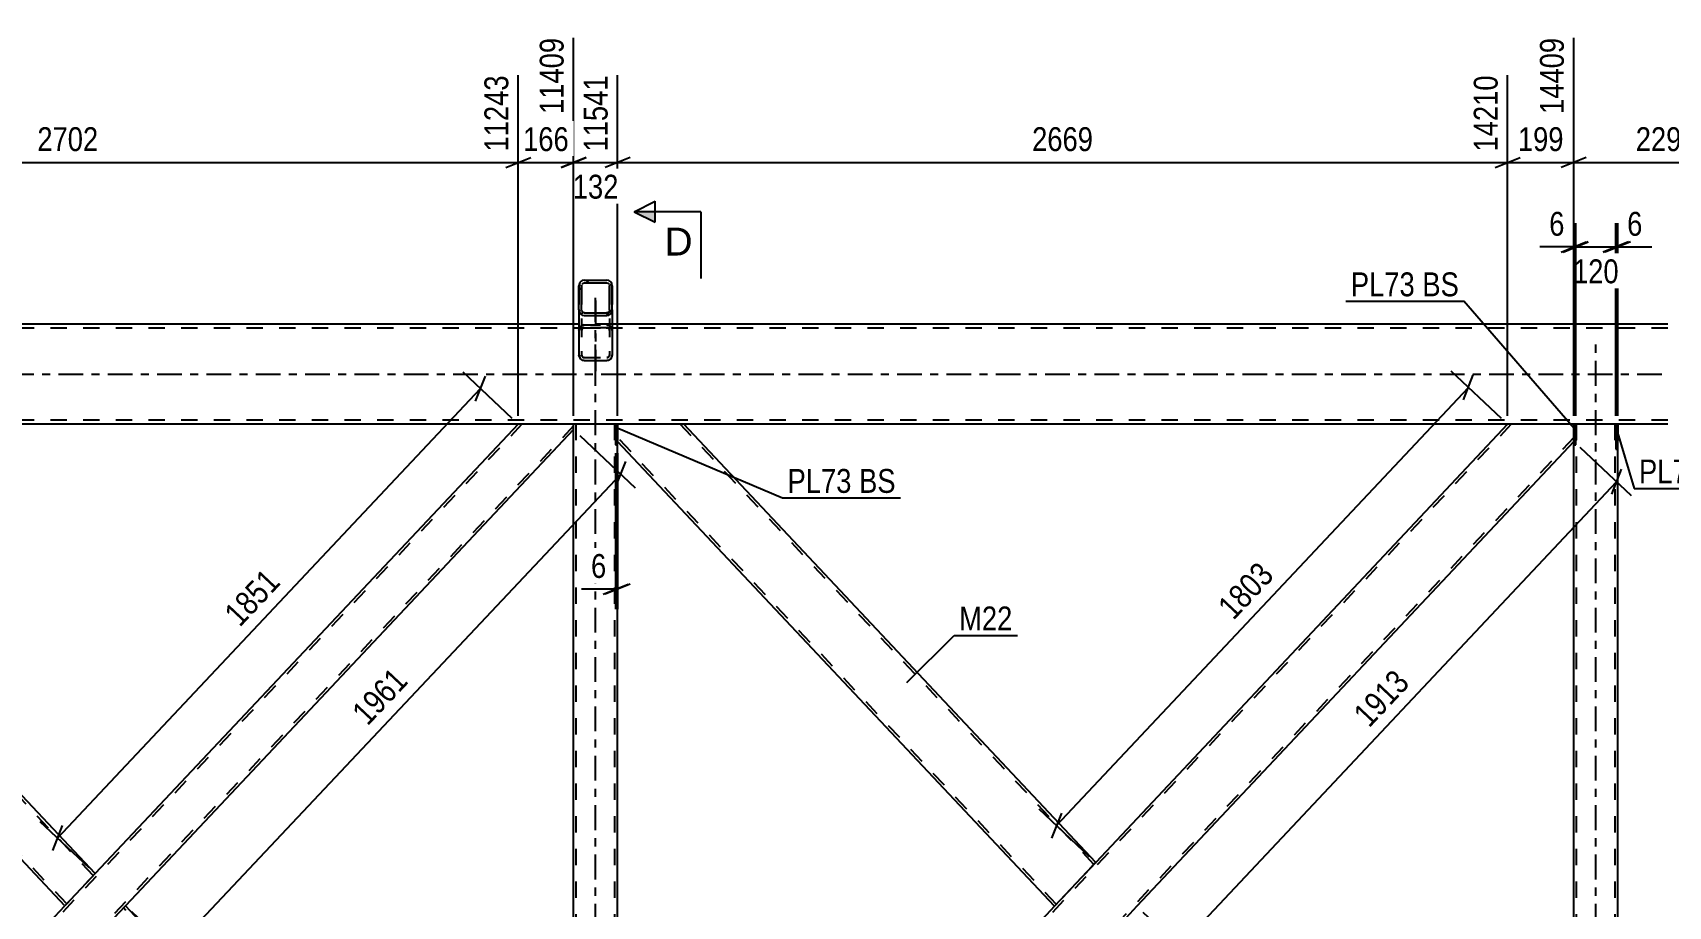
# Model space of a CAD drawing. Header units: millimetres. Extents: x -75 to 766, y -422 to 172.
# Drawn here: x 391.5 to 587.7, y -63.8 to 40.9 of the extents above; entities that cross this region are included whole.
import ezdxf

# ---------------------------------------------------------------- set-up
doc = ezdxf.new("R2010")
doc.units = ezdxf.units.MM
doc.linetypes.add('DXK_LINE_DOT2', pattern=[3.9198, 1.9599, -1.9599])
doc.linetypes.add('DXK_LINE_DOT3', pattern=[5.9187, 2.979, -0.9799, 0.9799, -0.9799])
doc.styles.add('Arial', font='ARIAL.TTF', dxfattribs={"height": 0.2})
doc.styles.add('Arial Narrow', font='ARIALN.TTF', dxfattribs={"height": 0.2})

# ---------------------------------------------------------------- blocks, each defined once
blk = doc.blocks.new('Part-386048478-1392 - 1175')
at = {"color": 7, "linetype": 'DXK_LINE_DOT2'}
for p, q in [((450.16, -6), (341.64, -121.2)), ((456.36, -6.19), (347.64, -121.6)), ((456.36, -6), (449.72, -6)), ((398.95, -59.89), (395.32, -63.75)), ((402.58, -63.75), (398.95, -67.6)), ((348.08, -121.6), (341.64, -121.6))]:
    blk.add_line(p, q, dxfattribs=at)
at = {"color": 2, "linetype": 'Continuous'}
for p, q in [((449.72, -6), (398.95, -59.89)), ((456.36, -6.65), (402.58, -63.75)), ((456.36, -6.65), (456.36, -6)), ((341.64, -120.73), (395.32, -63.75)), ((398.95, -67.6), (348.08, -121.6)), ((341.64, -121.6), (341.64, -120.73))]:
    blk.add_line(p, q, dxfattribs=at)
blk = doc.blocks.new('Part-386048478-1393 - 1175')
at = {"color": 2, "linetype": 'Continuous'}
for p, q in [((341.64, -6.66), (341.64, -6)), ((395.32, -63.75), (341.64, -6.66)), ((398.95, -59.89), (348.27, -6)), ((398.51, -60.36), (395.32, -63.75)), ((398.95, -59.89), (398.51, -60.36))]:
    blk.add_line(p, q, dxfattribs=at)
at = {"color": 7, "linetype": 'DXK_LINE_DOT2'}
for p, q in [((348.27, -6), (341.64, -6)), ((395.54, -63.51), (341.64, -6.19)), ((398.73, -60.13), (347.83, -6)), ((398.92, -59.93), (398.51, -60.36)), ((395.54, -63.51), (395.56, -63.49))]:
    blk.add_line(p, q, dxfattribs=at)
blk = doc.blocks.new('Part-386048478-1394 - 1175')
at = {"color": 2, "linetype": 'Continuous'}
for p, q in [((469.56, -6), (461.64, -6)), ((519, -58.55), (469.58, -6)), ((514.06, -63.8), (461.64, -8.06)), ((518.87, -58.68), (518.56, -59.01)), ((519, -58.55), (518.87, -58.68)), ((518.56, -59.01), (514.06, -63.8))]:
    blk.add_line(p, q, dxfattribs=at)
at = {"color": 7, "linetype": 'DXK_LINE_DOT2'}
for p, q in [((461.64, -8.06), (461.64, -6)), ((514.28, -63.57), (461.64, -7.59)), ((518.78, -58.78), (469.15, -6)), ((469.58, -6), (469.56, -6)), ((469.58, -6), (469.56, -6)), ((518.73, -58.83), (518.56, -59.01)), ((518.87, -58.68), (518.78, -58.78)), ((514.28, -63.57), (514.29, -63.55))]:
    blk.add_line(p, q, dxfattribs=at)
blk = doc.blocks.new('Part-386048478-1395 - 1175')
at = {"color": 7, "linetype": 'DXK_LINE_DOT2'}
for p, q in [((568.85, -6), (461.64, -120.01)), ((576.36, -7.59), (469.15, -121.6)), ((568.42, -6), (568.44, -6)), ((568.44, -6), (568.42, -6)), ((576.36, -6), (576.36, -8.06)), ((519, -58.55), (514.06, -63.8)), ((523.94, -63.8), (519, -69.05)), ((461.64, -121.6), (461.64, -119.54)), ((465.5, -121.6), (461.64, -121.6)), ((469.58, -121.6), (469.56, -121.6)), ((469.58, -121.6), (469.56, -121.6))]:
    blk.add_line(p, q, dxfattribs=at)
at = {"color": 2, "linetype": 'Continuous'}
for p, q in [((568.42, -6), (519, -58.55)), ((576.36, -6), (568.44, -6)), ((576.36, -8.06), (523.94, -63.8)), ((514.06, -63.8), (461.64, -119.54)), ((519, -69.05), (469.58, -121.6)), ((468.71, -121.6), (465.5, -121.6)), ((469.56, -121.6), (468.71, -121.6))]:
    blk.add_line(p, q, dxfattribs=at)
blk = doc.blocks.new('Part-386048478-1399 - 1175')
at = {"color": 7, "linetype": 'DXK_LINE_DOT3'}
blk.add_line((579, -131.6), (579, 4), dxfattribs=at)
at = {"color": 7, "linetype": 'DXK_LINE_DOT2'}
for p, q in [((581.64, -6), (576.36, -6)), ((576.36, -8.46), (576.36, -6)), ((576.68, -121.6), (576.68, -6)), ((581.32, -121.6), (581.32, -6)), ((581.64, -8.98), (581.64, -6)), ((576.36, -121.6), (576.36, -119.14)), ((581.64, -121.6), (581.64, -118.62)), ((581.64, -121.6), (576.36, -121.6))]:
    blk.add_line(p, q, dxfattribs=at)
at = {"color": 2, "linetype": 'Continuous'}
for p, q in [((576.36, -119.14), (576.36, -8.46)), ((581.64, -118.62), (581.64, -8.98))]:
    blk.add_line(p, q, dxfattribs=at)
blk = doc.blocks.new('Part-386048478-1402 - 1175')
at = {"color": 7, "linetype": 'DXK_LINE_DOT3'}
blk.add_line((459, -131.6), (459, 4), dxfattribs=at)
at = {"color": 7, "linetype": 'DXK_LINE_DOT2'}
for p, q in [((461.64, -6), (456.36, -6)), ((456.36, -6.65), (456.36, -6)), ((456.68, -121.6), (456.68, -6)), ((461.32, -121.6), (461.32, -6)), ((461.64, -8.46), (461.64, -6)), ((461.64, -121.6), (461.64, -119.14)), ((456.36, -121.6), (456.36, -119.95)), ((461.64, -121.6), (456.36, -121.6))]:
    blk.add_line(p, q, dxfattribs=at)
at = {"color": 2, "linetype": 'Continuous'}
for p, q in [((456.36, -119.95), (456.36, -6.65)), ((461.64, -119.14), (461.64, -8.46))]:
    blk.add_line(p, q, dxfattribs=at)
blk = doc.blocks.new('Part-386048478-1406 - 1175')
at = {"linetype": 'Continuous'}
h = blk.add_hatch(dxfattribs=at)
h.set_pattern_fill('', scale=0.7, style=0, pattern_type=0)
h.set_pattern_definition([(45, (460.9506, 10.865), (-1.5715, 1.5715), [])])
h.paths.add_polyline_path([(461, 10.6), (460.95, 10.86), (460.81, 11.09), (460.6, 11.23), (460.36, 11.29), (457.64, 11.29), (457.39, 11.23), (457.19, 11.09), (457.05, 10.86), (457, 10.6), (457, 7.71), (457.05, 7.45), (457.19, 7.23), (457.39, 7.08), (457.64, 7.03), (460.36, 7.03), (460.6, 7.08), (460.81, 7.23), (460.95, 7.45), (461, 7.71)])
h.paths.add_polyline_path([(460.65, 7.58), (460.59, 7.47), (460.48, 7.4), (460.36, 7.37), (457.64, 7.37), (457.52, 7.4), (457.41, 7.47), (457.34, 7.58), (457.32, 7.71), (457.32, 10.6), (457.34, 10.73), (457.41, 10.85), (457.52, 10.92), (457.64, 10.94), (460.36, 10.94), (460.48, 10.92), (460.59, 10.85), (460.65, 10.73), (460.68, 10.6), (460.68, 7.71)])
at = {"color": 2, "linetype": 'Continuous'}
for p, q in [((457.05, 10.86), (457, 10.6)), ((457, 7.71), (457, 10.6)), ((457.32, 10.6), (457.34, 10.73)), ((457.32, 7.71), (457.32, 10.6)), ((457.64, 11.29), (457.39, 11.23)), ((457.52, 10.92), (457.64, 10.94)), ((457.64, 11.29), (460.36, 11.29)), ((457.64, 10.94), (460.36, 10.94)), ((460.6, 11.23), (460.36, 11.29)), ((460.36, 10.94), (460.48, 10.92)), ((460.65, 10.73), (460.68, 10.6)), ((460.68, 7.71), (460.68, 10.6)), ((461, 10.6), (460.95, 10.86)), ((461, 7.71), (461, 10.6)), ((457, 7.71), (457, 2.33)), ((457, 7.71), (457.05, 7.45)), ((457.34, 7.58), (457.32, 7.71)), ((457.39, 7.08), (457.64, 7.03)), ((457.64, 7.37), (457.52, 7.4)), ((457.64, 7.37), (460.36, 7.37)), ((457.64, 7.03), (460.36, 7.03)), ((460.48, 7.4), (460.36, 7.37)), ((460.36, 7.03), (460.6, 7.08)), ((460.68, 7.71), (460.65, 7.58)), ((460.95, 7.45), (461, 7.71)), ((461, 7.71), (461, 2.33)), ((457.05, 2.07), (457, 2.33)), ((461, 2.33), (460.95, 2.07)), ((457.64, 1.65), (457.39, 1.7)), ((457.64, 1.65), (460.36, 1.65)), ((460.6, 1.7), (460.36, 1.65))]:
    blk.add_line(p, q, dxfattribs=at)
at = {"color": 7, "linetype": 'DXK_LINE_DOT2'}
for p, q in [((457, 10.6), (457, 7.71)), ((457.32, 10.6), (457.32, 2.33)), ((460.68, 10.6), (460.68, 2.33)), ((461, 10.6), (461, 7.71)), ((457.39, 5.85), (457.64, 5.9)), ((457.64, 5.9), (460.36, 5.9)), ((460.36, 5.9), (460.6, 5.85)), ((457, 5.22), (457.05, 5.48)), ((457.34, 5.35), (457.32, 5.22)), ((457.64, 5.56), (457.52, 5.54)), ((457.64, 5.56), (460.36, 5.56)), ((460.48, 5.54), (460.36, 5.56)), ((460.68, 5.22), (460.65, 5.35)), ((460.95, 5.48), (461, 5.22)), ((457.32, 2.33), (457.34, 2.2)), ((457.52, 2.01), (457.64, 1.99)), ((457.64, 1.99), (460.36, 1.99)), ((460.36, 1.99), (460.48, 2.01)), ((460.65, 2.2), (460.68, 2.33))]:
    blk.add_line(p, q, dxfattribs=at)
at = {"color": 7, "linetype": 'DXK_LINE_DOT3'}
blk.add_line((459, 0.35), (459, 9.16), dxfattribs=at)
at = {"color": 2, "linetype": 'Continuous'}
for centre, radius, start, end in [((457.67, 10.63), 0.662, 114.32, 159.2417), ((457.65, 10.62), 0.331, 114.32, 159.2417), ((460.35, 10.62), 0.331, 20.7583, 65.68), ((460.33, 10.63), 0.662, 20.7583, 65.68), ((457.67, 7.68), 0.662, 200.7583, 245.68), ((457.65, 7.7), 0.331, 200.7583, 245.68), ((460.35, 7.7), 0.331, 294.32, 339.2417), ((460.33, 7.68), 0.662, 294.32, 339.2417), ((457.67, 2.3), 0.662, 200.7583, 245.68), ((460.33, 2.3), 0.662, 294.32, 339.2417)]:
    blk.add_arc(centre, radius, start, end, dxfattribs=at)
at = {"color": 7, "linetype": 'DXK_LINE_DOT2'}
for centre, radius, start, end in [((457.67, 5.25), 0.662, 114.32, 159.2417), ((457.65, 5.23), 0.331, 114.32, 159.2417), ((460.35, 5.23), 0.331, 20.7583, 65.68), ((460.33, 5.25), 0.662, 20.7583, 65.68), ((457.65, 2.31), 0.331, 200.7583, 245.68), ((460.35, 2.31), 0.331, 294.32, 339.2417)]:
    blk.add_arc(centre, radius, start, end, dxfattribs=at)
blk = doc.blocks.new('Part-386048478-1411 - 1175')
at = {"color": 2, "linetype": 'Continuous'}
for p, q in [((398.95, -67.6), (402.58, -63.75)), ((402.58, -63.75), (455.43, -119.95)), ((449.73, -121.6), (398.95, -67.6))]:
    blk.add_line(p, q, dxfattribs=at)
at = {"color": 7, "linetype": 'DXK_LINE_DOT2'}
for p, q in [((456.36, -121.41), (402.36, -63.98)), ((399.17, -67.37), (399.18, -67.35)), ((450.17, -121.6), (399.17, -67.37)), ((456.36, -121.6), (449.73, -121.6)), ((456.36, -120.94), (455.43, -119.95)), ((456.36, -121.6), (456.36, -120.94))]:
    blk.add_line(p, q, dxfattribs=at)
blk = doc.blocks.new('Part-386048478-1417 - 1175')
at = {"color": 7, "linetype": 'DXK_LINE_DOT2'}
for p, q in [((457, 10.3), (457, 2.33)), ((457.32, 10.3), (457.32, 2.33)), ((460.68, 10.3), (460.68, 2.33)), ((461, 10.3), (461, 2.33)), ((457.64, 5.9), (457.52, 5.88)), ((457.64, 5.9), (460.36, 5.9)), ((460.59, 5.86), (460.36, 5.9)), ((457.05, 5.48), (457, 5.22)), ((457.32, 5.22), (457.34, 5.35)), ((457.52, 5.88), (457.39, 5.85)), ((457.52, 5.54), (457.64, 5.56)), ((460.36, 5.56), (457.64, 5.56)), ((460.36, 5.56), (460.48, 5.54)), ((460.6, 5.85), (460.59, 5.86)), ((460.65, 5.35), (460.68, 5.22)), ((461, 5.22), (460.95, 5.48)), ((457, 2.33), (457.05, 2.07)), ((457.34, 2.2), (457.32, 2.33)), ((457.64, 1.99), (457.52, 2.01)), ((457.64, 1.99), (460.36, 1.99)), ((460.48, 2.01), (460.36, 1.99)), ((460.68, 2.33), (460.65, 2.2)), ((460.95, 2.07), (461, 2.33)), ((457.39, 1.7), (457.64, 1.65)), ((457.64, 1.65), (460.36, 1.65)), ((460.36, 1.65), (460.6, 1.7))]:
    blk.add_line(p, q, dxfattribs=at)
at = {"color": 7, "linetype": 'DXK_LINE_DOT3'}
blk.add_line((459, 8.85), (459, 0.35), dxfattribs=at)
at = {"color": 7, "linetype": 'DXK_LINE_DOT2'}
for centre, radius, start, end in [((457.67, 5.25), 0.662, 114.32, 159.2417), ((457.65, 5.23), 0.331, 114.32, 159.2417), ((460.35, 5.23), 0.331, 20.7583, 65.68), ((460.33, 5.25), 0.662, 20.7583, 65.68), ((457.67, 2.3), 0.662, 200.7583, 245.68), ((457.65, 2.31), 0.331, 200.7583, 245.68), ((460.35, 2.31), 0.331, 294.32, 339.2417), ((460.33, 2.3), 0.662, 294.32, 339.2417)]:
    blk.add_arc(centre, radius, start, end, dxfattribs=at)
blk = doc.blocks.new('Part-386048478-1445 - 1175')
at = {"color": 2, "linetype": 'Continuous'}
for p, q in [((457, 6), (221, 6)), ((587.64, 6), (461, 6)), ((461.4, -6), (0, -6)), ((568.44, -6), (469.56, -6)), ((581.4, -6), (576.6, -6)), ((587.64, -6), (581.64, -6))]:
    blk.add_line(p, q, dxfattribs=at)
at = {"color": 7, "linetype": 'DXK_LINE_DOT2'}
for p, q in [((461, 6), (457, 6)), ((587.64, 5.52), (0, 5.52)), ((587.64, -5.52), (0, -5.52)), ((469.56, -6), (461.4, -6)), ((576.6, -6), (568.44, -6)), ((581.64, -6), (581.4, -6))]:
    blk.add_line(p, q, dxfattribs=at)
at = {"color": 7, "linetype": 'DXK_LINE_DOT3'}
blk.add_line((-2, 0), (587.64, 0), dxfattribs=at)
blk = doc.blocks.new('Part-386048478-21852 - 1175')
at = {"color": 2, "linetype": 'Continuous'}
for p, q in [((581.64, -6), (581.4, -6)), ((581.4, -6), (581.4, -8.98)), ((581.64, -8.98), (581.64, -6)), ((581.4, -8.98), (581.64, -8.98))]:
    blk.add_line(p, q, dxfattribs=at)
blk = doc.blocks.new('Part-386048478-21853 - 1175')
at = {"color": 7, "linetype": 'DXK_LINE_DOT2'}
for p, q in [((581.4, -6), (581.64, -6)), ((581.4, -6), (581.4, -8.98)), ((581.64, -6), (581.64, -8.98)), ((581.4, -8.98), (581.64, -8.98))]:
    blk.add_line(p, q, dxfattribs=at)
blk = doc.blocks.new('Part-386048478-21854 - 1175')
at = {"color": 2, "linetype": 'Continuous'}
for p, q in [((576.6, -6), (576.36, -6)), ((576.36, -6), (576.36, -8.46)), ((576.6, -8.46), (576.6, -6)), ((576.36, -8.46), (576.6, -8.46))]:
    blk.add_line(p, q, dxfattribs=at)
blk = doc.blocks.new('Part-386048478-21855 - 1175')
at = {"color": 7, "linetype": 'DXK_LINE_DOT2'}
for p, q in [((576.36, -6), (576.6, -6)), ((576.36, -6), (576.36, -8.46)), ((576.6, -6), (576.6, -8.46)), ((576.36, -8.46), (576.6, -8.46))]:
    blk.add_line(p, q, dxfattribs=at)
blk = doc.blocks.new('Part-386048478-21856 - 1175')
at = {"color": 2, "linetype": 'Continuous'}
for p, q in [((461.64, -6), (461.4, -6)), ((461.4, -6), (461.4, -8.46)), ((461.64, -8.46), (461.64, -6)), ((461.4, -8.46), (461.64, -8.46))]:
    blk.add_line(p, q, dxfattribs=at)
blk = doc.blocks.new('Part-386048478-21857 - 1175')
at = {"color": 7, "linetype": 'DXK_LINE_DOT2'}
for p, q in [((461.4, -6), (461.64, -6)), ((461.4, -6), (461.4, -8.46)), ((461.64, -6), (461.64, -8.46)), ((461.4, -8.46), (461.64, -8.46))]:
    blk.add_line(p, q, dxfattribs=at)
blk = doc.blocks.new('StraightDimension-386048478-47176 - 1175')
at = {"color": 7, "linetype": 'Continuous'}
for p, q in [((457.09, -7.34), (463.76, -13.62)), ((461.42, -13.48), (462.61, -10.48)), ((408.23, -69.07), (462.01, -11.98)), ((403.3, -64.43), (409.98, -70.72)), ((408.82, -67.57), (407.64, -70.58))]:
    blk.add_line(p, q, dxfattribs=at)
at = {"color": 0}
blk.add_wipeout([(437.49, -36.91), (434.44, -34.03), (428.6, -40.23), (431.66, -43.11)], dxfattribs=at)
at = {"color": 3, "style": 'Arial Narrow'}
blk.add_text('1961', height=2.863, rotation=46.7132, dxfattribs=at).set_placement((431.63, -42.26))
blk = doc.blocks.new('StraightDimension-386048478-46620 - 1175')
at = {"color": 7, "linetype": 'Continuous'}
for p, q in [((577.09, -8.75), (583.24, -14.53)), ((580.9, -14.39), (582.08, -11.38)), ((529.07, -68.62), (581.49, -12.89)), ((524.67, -64.49), (530.82, -70.27)), ((529.66, -67.12), (528.48, -70.13))]:
    blk.add_line(p, q, dxfattribs=at)
at = {"color": 0}
blk.add_wipeout([(557.65, -37.14), (554.59, -34.26), (548.76, -40.46), (551.82, -43.34)], dxfattribs=at)
at = {"color": 3, "style": 'Arial Narrow'}
blk.add_text('1913', height=2.863, rotation=46.7591, dxfattribs=at).set_placement((551.79, -42.49))
blk = doc.blocks.new('StraightDimension-386048478-37613 - 1175')
at = {"color": 7, "linetype": 'Continuous'}
for p, q in [((576.36, -5), (576.36, 40.34)), ((598.54, 7), (598.54, 35.84)), ((577.86, 26), (574.86, 24.8)), ((597.04, 24.8), (600.04, 26)), ((576.36, 25.4), (598.54, 25.4))]:
    blk.add_line(p, q, dxfattribs=at)
at = {"color": 0, "linetype": 'Continuous'}
blk.add_wipeout([(597.94, 36.44), (593.74, 36.44), (593.74, 26.1), (597.94, 26.1)], dxfattribs=at)
at = {"color": 0}
blk.add_wipeout([(591.71, 26.15), (591.71, 30.35), (583.19, 30.35), (583.19, 26.15)], dxfattribs=at)
at = {"color": 3, "linetype": 'Continuous', "style": 'Arial Narrow'}
blk.add_text('16700', height=2.863, rotation=90.0002, dxfattribs=at).set_placement((597.34, 26.7))
at = {"color": 3, "style": 'Arial Narrow'}
blk.add_text('2291', height=2.863, dxfattribs=at).set_placement((583.79, 26.75))
blk = doc.blocks.new('StraightDimension-386048478-37614 - 1175')
at = {"color": 7, "linetype": 'Continuous'}
for p, q in [((576.36, -5), (576.36, 40.34)), ((568.42, -5), (568.42, 35.84)), ((566.92, 24.8), (569.92, 26)), ((577.86, 26), (574.86, 24.8)), ((568.42, 25.4), (576.36, 25.4))]:
    blk.add_line(p, q, dxfattribs=at)
at = {"color": 0}
blk.add_wipeout([(575.73, 26.15), (575.73, 30.35), (569.05, 30.35), (569.05, 26.15)], dxfattribs=at)
at = {"color": 0, "linetype": 'Continuous'}
blk.add_wipeout([(575.76, 40.94), (571.56, 40.94), (571.56, 30.6), (575.76, 30.6)], dxfattribs=at)
at = {"color": 3, "linetype": 'Continuous', "style": 'Arial Narrow'}
blk.add_text('14409', height=2.863, rotation=90.0002, dxfattribs=at).set_placement((575.16, 31.2))
at = {"color": 3, "style": 'Arial Narrow'}
blk.add_text('199', height=2.863, dxfattribs=at).set_placement((569.65, 26.75))
blk = doc.blocks.new('StraightDimension-386048478-37615 - 1175')
at = {"color": 7, "linetype": 'Continuous'}
for p, q in [((461.64, -5), (461.64, 35.84)), ((568.42, -5), (568.42, 35.84)), ((463.14, 26), (460.14, 24.8)), ((566.92, 24.8), (569.92, 26)), ((461.64, 25.4), (568.42, 25.4))]:
    blk.add_line(p, q, dxfattribs=at)
at = {"color": 0, "linetype": 'Continuous'}
blk.add_wipeout([(567.82, 36.44), (563.62, 36.44), (563.62, 26.1), (567.82, 26.1)], dxfattribs=at)
at = {"color": 0}
blk.add_wipeout([(519.28, 26.15), (519.28, 30.35), (510.77, 30.35), (510.77, 26.15)], dxfattribs=at)
at = {"color": 3, "linetype": 'Continuous', "style": 'Arial Narrow'}
blk.add_text('14210', height=2.863, rotation=90.0002, dxfattribs=at).set_placement((567.22, 26.7))
at = {"color": 3, "style": 'Arial Narrow'}
blk.add_text('2669', height=2.863, dxfattribs=at).set_placement((511.37, 26.75))
blk = doc.blocks.new('StraightDimension-386048478-37616 - 1175')
at = {"color": 7, "linetype": 'Continuous'}
for p, q in [((456.36, -5), (456.36, 40.34)), ((461.64, -5), (461.64, 35.84)), ((454.86, 24.8), (457.86, 26)), ((463.14, 26), (460.14, 24.8)), ((456.36, 25.4), (461.64, 25.4))]:
    blk.add_line(p, q, dxfattribs=at)
at = {"color": 0, "linetype": 'Continuous'}
blk.add_wipeout([(461.04, 36.44), (456.84, 36.44), (456.84, 26.1), (461.04, 26.1)], dxfattribs=at)
at = {"color": 0}
blk.add_wipeout([(462.34, 20.45), (462.34, 24.65), (455.66, 24.65), (455.66, 20.45)], dxfattribs=at)
at = {"color": 3, "linetype": 'Continuous', "style": 'Arial Narrow'}
blk.add_text('11541', height=2.863, rotation=90.0002, dxfattribs=at).set_placement((460.44, 26.7))
at = {"color": 3, "style": 'Arial Narrow'}
blk.add_text('132', height=2.863, dxfattribs=at).set_placement((456.26, 21.05))
blk = doc.blocks.new('StraightDimension-386048478-37617 - 1175')
at = {"color": 7, "linetype": 'Continuous'}
for p, q in [((456.36, -5), (456.36, 40.34)), ((449.72, -5), (449.72, 35.84)), ((448.22, 24.8), (451.22, 26)), ((457.86, 26), (454.86, 24.8)), ((449.72, 25.4), (456.36, 25.4))]:
    blk.add_line(p, q, dxfattribs=at)
at = {"color": 0}
blk.add_wipeout([(456.38, 26.15), (456.38, 30.35), (449.7, 30.35), (449.7, 26.15)], dxfattribs=at)
at = {"color": 0, "linetype": 'Continuous'}
blk.add_wipeout([(455.76, 40.94), (451.56, 40.94), (451.56, 30.6), (455.76, 30.6)], dxfattribs=at)
at = {"color": 3, "linetype": 'Continuous', "style": 'Arial Narrow'}
blk.add_text('11409', height=2.863, rotation=90.0002, dxfattribs=at).set_placement((455.16, 31.2))
at = {"color": 3, "style": 'Arial Narrow'}
blk.add_text('166', height=2.863, dxfattribs=at).set_placement((450.3, 26.75))
blk = doc.blocks.new('StraightDimension-386048478-37618 - 1175')
at = {"color": 7, "linetype": 'Continuous'}
for p, q in [((449.72, -5), (449.72, 35.84)), ((341.64, -5), (341.64, 34.01)), ((343.14, 26), (340.14, 24.8)), ((448.22, 24.8), (451.22, 26)), ((341.64, 25.4), (449.72, 25.4))]:
    blk.add_line(p, q, dxfattribs=at)
at = {"color": 0, "linetype": 'Continuous'}
blk.add_wipeout([(449.12, 36.44), (444.92, 36.44), (444.92, 26.1), (449.12, 26.1)], dxfattribs=at)
at = {"color": 0}
blk.add_wipeout([(399.94, 26.15), (399.94, 30.35), (391.42, 30.35), (391.42, 26.15)], dxfattribs=at)
at = {"color": 3, "linetype": 'Continuous', "style": 'Arial Narrow'}
blk.add_text('11243', height=2.863, rotation=90.0002, dxfattribs=at).set_placement((448.52, 26.7))
at = {"color": 3, "style": 'Arial Narrow'}
blk.add_text('2702', height=2.863, dxfattribs=at).set_placement((392.02, 26.75))
blk = doc.blocks.new('StraightDimension-386048478-37776 - 1175')
at = {"color": 7, "linetype": 'Continuous'}
for p, q in [((581.4, -5), (581.4, 18.1)), ((581.64, -5), (581.64, 18.1)), ((579.9, 14.65), (582.9, 15.85)), ((583.14, 15.85), (580.14, 14.65)), ((581.4, 15.25), (581.64, 15.25))]:
    blk.add_line(p, q, dxfattribs=at)
at = {"color": 0}
blk.add_wipeout([(585.19, 16), (585.19, 20.2), (582.16, 20.2), (582.16, 16)], dxfattribs=at)
at = {"color": 7, "linetype": 'Continuous'}
blk.add_line((581.64, 15.25), (585.72, 15.25), dxfattribs=at)
blk.add_line((581.64, 15.25), (585.72, 15.25), dxfattribs=at)
at = {"color": 3, "style": 'Arial Narrow'}
blk.add_text('6', height=2.86, dxfattribs=at).set_placement((582.76, 16.6))
blk = doc.blocks.new('StraightDimension-386048478-37777 - 1175')
at = {"color": 7, "linetype": 'Continuous'}
for p, q in [((575.1, 14.65), (578.1, 15.85)), ((576.6, -5), (576.6, 17.65)), ((582.9, 15.85), (579.9, 14.65)), ((581.4, -5), (581.4, 17.65)), ((576.6, 15.25), (581.4, 15.25))]:
    blk.add_line(p, q, dxfattribs=at)
at = {"color": 0}
blk.add_wipeout([(582.34, 10.3), (582.34, 14.5), (575.66, 14.5), (575.66, 10.3)], dxfattribs=at)
at = {"color": 3, "style": 'Arial Narrow'}
blk.add_text('120', height=2.863, dxfattribs=at).set_placement((576.26, 10.9))
blk = doc.blocks.new('StraightDimension-386048478-37778 - 1175')
at = {"color": 7, "linetype": 'Continuous'}
for p, q in [((576.36, -5), (576.36, 18.1)), ((576.6, -5), (576.6, 18.1)), ((574.86, 14.65), (577.86, 15.85)), ((578.1, 15.85), (575.1, 14.65)), ((576.36, 15.25), (576.6, 15.25))]:
    blk.add_line(p, q, dxfattribs=at)
at = {"color": 0}
blk.add_wipeout([(575.84, 16), (575.84, 20.2), (572.81, 20.2), (572.81, 16)], dxfattribs=at)
at = {"color": 7, "linetype": 'Continuous'}
blk.add_line((576.36, 15.25), (572.28, 15.25), dxfattribs=at)
blk.add_line((576.36, 15.25), (572.28, 15.25), dxfattribs=at)
at = {"color": 3, "style": 'Arial Narrow'}
blk.add_text('6', height=2.86, dxfattribs=at).set_placement((573.41, 16.6))
blk = doc.blocks.new('StraightDimension-386048478-37957 - 1175')
at = {"color": 7, "linetype": 'Continuous'}
for p, q in [((461.4, -9.46), (461.4, -28.18)), ((461.64, -9.46), (461.64, -28.18)), ((459.9, -26.38), (462.9, -25.18)), ((463.14, -25.18), (460.14, -26.38)), ((461.4, -25.78), (461.64, -25.78))]:
    blk.add_line(p, q, dxfattribs=at)
at = {"color": 0}
blk.add_wipeout([(460.88, -25.03), (460.88, -20.83), (457.85, -20.83), (457.85, -25.03)], dxfattribs=at)
at = {"color": 7, "linetype": 'Continuous'}
blk.add_line((461.4, -25.78), (457.32, -25.78), dxfattribs=at)
blk.add_line((461.4, -25.78), (457.32, -25.78), dxfattribs=at)
at = {"color": 3, "style": 'Arial Narrow'}
blk.add_text('6', height=2.86, dxfattribs=at).set_placement((458.45, -24.43))
blk = doc.blocks.new('StraightDimension-386048478-46599 - 1175')
at = {"color": 7, "linetype": 'Continuous'}
for p, q in [((567.69, -5.31), (561.64, 0.37)), ((514.3, -54.12), (563.71, -1.58)), ((563.12, -3.08), (564.3, -0.07)), ((518.27, -57.86), (512.22, -52.17)), ((514.89, -52.62), (513.71, -55.63))]:
    blk.add_line(p, q, dxfattribs=at)
at = {"color": 0}
blk.add_wipeout([(541.37, -24.24), (538.31, -21.36), (532.48, -27.56), (535.54, -30.44)], dxfattribs=at)
at = {"color": 3, "style": 'Arial Narrow'}
blk.add_text('1803', height=2.863, rotation=46.7591, dxfattribs=at).set_placement((535.52, -29.59))
blk = doc.blocks.new('StraightDimension-386048478-47155 - 1175')
at = {"color": 7, "linetype": 'Continuous'}
for p, q in [((448.99, -5.31), (443.11, 0.23)), ((394.42, -55.62), (445.19, -1.73)), ((444.59, -3.23), (445.78, -0.22)), ((398.22, -59.21), (392.34, -53.67)), ((395.01, -54.12), (393.82, -57.13))]:
    blk.add_line(p, q, dxfattribs=at)
at = {"color": 0}
blk.add_wipeout([(422.17, -25.06), (419.12, -22.18), (413.28, -28.38), (416.34, -31.26)], dxfattribs=at)
at = {"color": 3, "style": 'Arial Narrow'}
blk.add_text('1851', height=2.863, rotation=46.7132, dxfattribs=at).set_placement((416.31, -30.41))
blk = doc.blocks.new('MarkSet-386048478-37578 - 1175')
at = {"color": 0}
blk.add_wipeout([(489.71, -14.23), (489.71, -11.23), (482.03, -11.23), (482.03, -14.23)], dxfattribs=at)
blk.add_wipeout([(489.71, -14.23), (489.71, -11.23), (482.03, -11.23), (482.03, -14.23)], dxfattribs=at)
at = {"color": 30, "linetype": 'Continuous'}
blk.add_line((461.5, -6.38), (481.43, -14.83), dxfattribs=at)
at = {"color": 3, "style": 'Arial Narrow'}
blk.add_text('PL73', height=2.863, dxfattribs=at).set_placement((482.03, -14.23))
at = {"color": 0}
blk.add_wipeout([(494.99, -14.23), (494.99, -11.23), (490.61, -11.23), (490.61, -14.23)], dxfattribs=at)
blk.add_wipeout([(494.99, -14.23), (494.99, -11.23), (490.61, -11.23), (490.61, -14.23)], dxfattribs=at)
at = {"color": 30, "linetype": 'Continuous'}
blk.add_line((481.43, -14.83), (495.59, -14.83), dxfattribs=at)
at = {"color": 3, "style": 'Arial Narrow'}
blk.add_text('BS', height=2.863, dxfattribs=at).set_placement((490.61, -14.23))
blk = doc.blocks.new('Mark-386048478-31510 - 1175')
at = {"color": 0}
blk.add_wipeout([(509, -30.72), (509, -27.72), (502.61, -27.72), (502.61, -30.72)], dxfattribs=at)
blk.add_wipeout([(509, -30.72), (509, -27.72), (502.61, -27.72), (502.61, -30.72)], dxfattribs=at)
at = {"color": 30, "linetype": 'Continuous'}
for p, q in [((496.35, -36.97), (502.01, -31.32)), ((502.01, -31.32), (509.6, -31.32))]:
    blk.add_line(p, q, dxfattribs=at)
at = {"color": 3, "style": 'Arial Narrow'}
blk.add_text('M22', height=2.863, dxfattribs=at).set_placement((502.61, -30.72))
blk = doc.blocks.new('MarkSet-386048478-37548 - 1175')
at = {"color": 0}
blk.add_wipeout([(591.86, -13.1), (591.86, -10.1), (584.18, -10.1), (584.18, -13.1)], dxfattribs=at)
blk.add_wipeout([(591.86, -13.1), (591.86, -10.1), (584.18, -10.1), (584.18, -13.1)], dxfattribs=at)
at = {"color": 30, "linetype": 'Continuous'}
blk.add_line((581.46, -6.61), (583.58, -13.7), dxfattribs=at)
at = {"color": 3, "style": 'Arial Narrow'}
blk.add_text('PL74', height=2.863, dxfattribs=at).set_placement((584.18, -13.1))
at = {"color": 0}
blk.add_wipeout([(597.14, -13.1), (597.14, -10.1), (592.76, -10.1), (592.76, -13.1)], dxfattribs=at)
blk.add_wipeout([(597.14, -13.1), (597.14, -10.1), (592.76, -10.1), (592.76, -13.1)], dxfattribs=at)
at = {"color": 30, "linetype": 'Continuous'}
blk.add_line((583.58, -13.7), (597.74, -13.7), dxfattribs=at)
at = {"color": 3, "style": 'Arial Narrow'}
blk.add_text('BS', height=2.863, dxfattribs=at).set_placement((592.76, -13.1))
blk = doc.blocks.new('MarkSet-386048478-37563 - 1175')
at = {"color": 0}
blk.add_wipeout([(557.29, 9.34), (557.29, 12.34), (549.61, 12.34), (549.61, 9.34)], dxfattribs=at)
blk.add_wipeout([(557.29, 9.34), (557.29, 12.34), (549.61, 12.34), (549.61, 9.34)], dxfattribs=at)
at = {"color": 3, "style": 'Arial Narrow'}
blk.add_text('PL73', height=2.863, dxfattribs=at).set_placement((549.61, 9.34))
at = {"color": 0}
blk.add_wipeout([(562.57, 9.34), (562.57, 12.34), (558.19, 12.34), (558.19, 9.34)], dxfattribs=at)
blk.add_wipeout([(562.57, 9.34), (562.57, 12.34), (558.19, 12.34), (558.19, 9.34)], dxfattribs=at)
at = {"color": 30, "linetype": 'Continuous'}
for p in [(549.01, 8.74), (576.42, -6.5)]:
    blk.add_line(p, (563.17, 8.74), dxfattribs=at)
at = {"color": 3, "style": 'Arial Narrow'}
blk.add_text('BS', height=2.863, dxfattribs=at).set_placement((558.19, 9.34))
blk = doc.blocks.new('SectionMark-386048478-60885 - 1175')
at = {"linetype": 'Continuous'}
for points in [[(466.14, 19.48), (466.14, 18.23), (463.64, 19.48)], [(466.14, -143.62), (466.14, -144.87), (463.64, -144.87)]]:
    blk.add_hatch(color=6, dxfattribs=at).paths.add_polyline_path(points)
at = {"color": 6, "linetype": 'Continuous'}
for p, q in [((463.64, 19.48), (466.14, 20.73)), ((466.14, 18.23), (466.14, 20.73)), ((471.64, 19.48), (463.64, 19.48)), ((463.64, 19.48), (466.14, 18.23)), ((471.64, 19.48), (471.64, 11.48)), ((471.64, -144.87), (471.64, -136.87)), ((463.64, -144.87), (466.14, -143.62)), ((471.64, -144.87), (463.64, -144.87)), ((466.14, -146.12), (463.64, -144.87)), ((466.14, -143.62), (466.14, -146.12))]:
    blk.add_line(p, q, dxfattribs=at)
at = {"color": 0, "linetype": 'Continuous'}
for points in [[(470.64, 14.23), (470.64, 17.73), (467.27, 17.73), (467.27, 14.23)], [(470.64, -143.12), (470.64, -139.62), (467.27, -139.62), (467.27, -143.12)]]:
    blk.add_wipeout(points, dxfattribs=at)
at = {"color": 3, "linetype": 'Continuous', "style": 'Arial'}
for p in [(467.27, 14.23), (467.27, -143.12)]:
    blk.add_text('D', height=3.34, dxfattribs=at).set_placement(p)

msp = doc.modelspace()

# ---------------------------------------------------------------- block references
for name in ['Part-386048478-1406 - 1175', 'Part-386048478-1417 - 1175', 'Part-386048478-1445 - 1175', 'Part-386048478-1402 - 1175', 'Part-386048478-1399 - 1175', 'Part-386048478-1392 - 1175', 'Part-386048478-1393 - 1175', 'Part-386048478-21856 - 1175', 'Part-386048478-21857 - 1175', 'Part-386048478-1394 - 1175', 'Part-386048478-1395 - 1175', 'Part-386048478-21854 - 1175', 'Part-386048478-21855 - 1175', 'Part-386048478-21852 - 1175', 'Part-386048478-21853 - 1175', 'Part-386048478-1411 - 1175']:
    msp.add_blockref(name, (0, 0))

# ---------------------------------------------------------------- next in the draw order: block references
for name in ['StraightDimension-386048478-37613 - 1175', 'StraightDimension-386048478-47176 - 1175', 'StraightDimension-386048478-46620 - 1175', 'Mark-386048478-31510 - 1175']:
    msp.add_blockref(name, (0, 0))

# ---------------------------------------------------------------- next in the draw order: block references
for name in ['StraightDimension-386048478-37614 - 1175', 'StraightDimension-386048478-37776 - 1175', 'MarkSet-386048478-37548 - 1175', 'StraightDimension-386048478-37957 - 1175']:
    msp.add_blockref(name, (0, 0))

# ---------------------------------------------------------------- next in the draw order: block references
for name in ['StraightDimension-386048478-37615 - 1175', 'StraightDimension-386048478-37777 - 1175', 'MarkSet-386048478-37578 - 1175']:
    msp.add_blockref(name, (0, 0))

# ---------------------------------------------------------------- next in the draw order: block references
for name in ['StraightDimension-386048478-37616 - 1175', 'StraightDimension-386048478-37778 - 1175', 'StraightDimension-386048478-46599 - 1175']:
    msp.add_blockref(name, (0, 0))

# ---------------------------------------------------------------- next in the draw order: block references
for name in ['StraightDimension-386048478-37617 - 1175', 'SectionMark-386048478-60885 - 1175', 'MarkSet-386048478-37563 - 1175']:
    msp.add_blockref(name, (0, 0))

# ---------------------------------------------------------------- next in the draw order: block references
msp.add_blockref('StraightDimension-386048478-37618 - 1175', (0, 0))

# ---------------------------------------------------------------- next in the draw order: block references
msp.add_blockref('StraightDimension-386048478-47155 - 1175', (0, 0))

doc.saveas('drawing.dxf')
